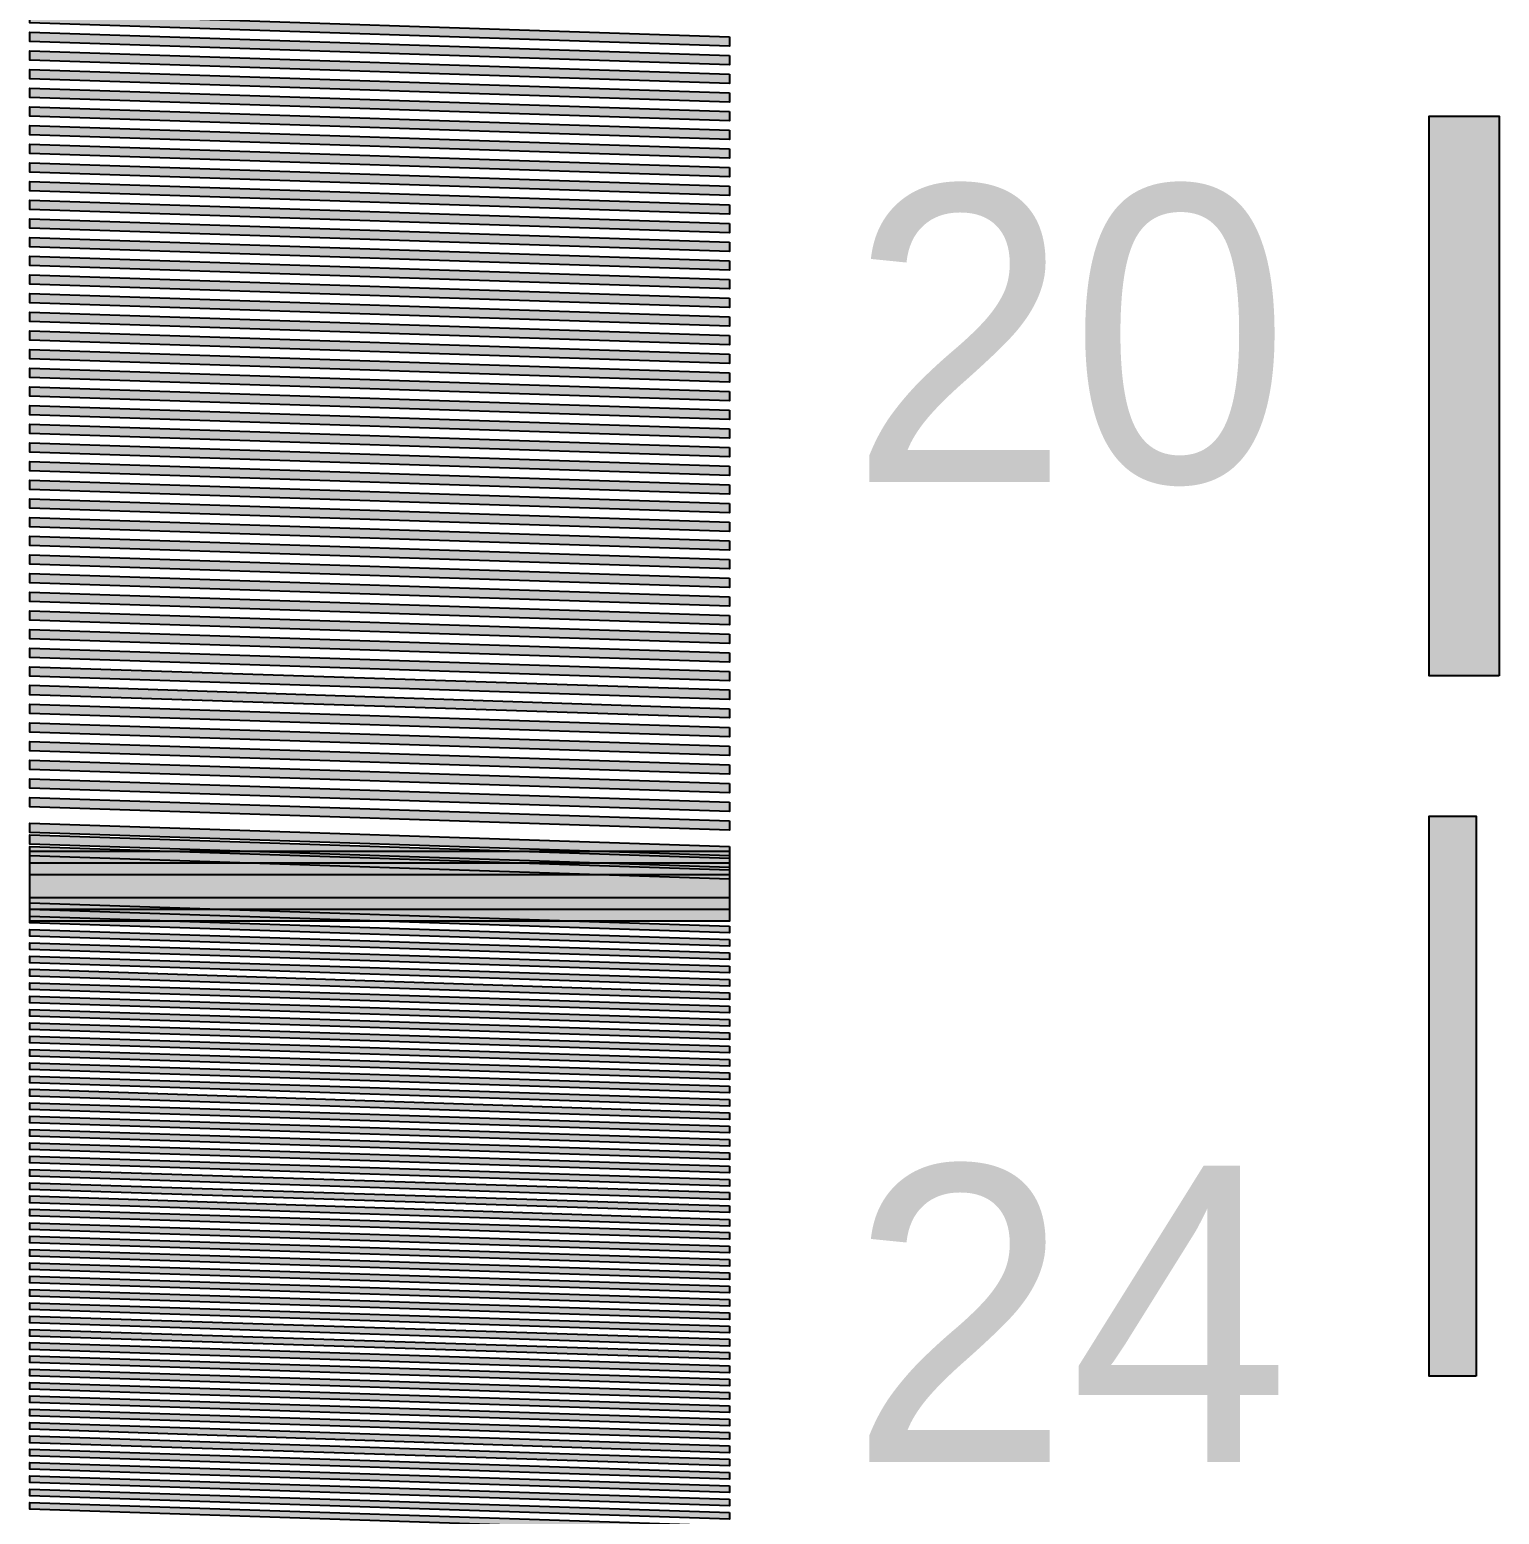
# Model space of a CAD drawing. Header units: millimetres. Extents: x 0 to 1582, y 0 to 984.
# Drawn here: x 1111.1 to 1195.1, y 580.3 to 665.2 of the extents above; entities that cross this region are included whole.
import ezdxf

# ---------------------------------------------------------------- set-up
doc = ezdxf.new("R2010")
doc.units = ezdxf.units.MM
for name, color, linetype in [('CENTER', 7, 'Continuous'), ('LABELS', 7, 'Continuous'), ('PERIPHERY', 7, 'Continuous')]:
    doc.layers.add(name, color=color, linetype=linetype)

msp = doc.modelspace()

# ---------------------------------------------------------------- hatches: boundary and pattern name
at = {"layer": 'CENTER', "true_color": 0x000000}
h = msp.add_hatch(color=7, dxfattribs=at)
h.dxf.hatch_style = 1
h.paths.add_polyline_path([(1195.121, 628.251), (1191.12, 628.251), (1191.12, 660.25), (1195.121, 660.25), (1195.121, 628.251)])
h = msp.add_hatch(color=7, dxfattribs=at)
h.dxf.hatch_style = 1
h.paths.add_polyline_path([(1193.8, 588.25), (1191.12, 588.25), (1191.12, 620.25), (1193.8, 620.25), (1193.8, 588.25)])
at = {"layer": 'PERIPHERY', "true_color": 0x000000}
h = msp.add_hatch(color=7, dxfattribs=at)
h.dxf.hatch_style = 1
h.paths.add_polyline_path([(1151.12, 664.783), (1151.12, 664.25), (1111.117, 665.583), (1111.117, 666.117), (1151.12, 664.783)])
h = msp.add_hatch(color=7, dxfattribs=at)
h.dxf.hatch_style = 1
h.paths.add_polyline_path([(1151.12, 663.716), (1151.12, 663.183), (1111.117, 664.516), (1111.117, 665.05), (1151.12, 663.716)])
h = msp.add_hatch(color=7, dxfattribs=at)
h.dxf.hatch_style = 1
h.paths.add_polyline_path([(1151.12, 662.65), (1151.12, 662.117), (1111.117, 663.45), (1111.117, 663.983), (1151.12, 662.65)])
h = msp.add_hatch(color=7, dxfattribs=at)
h.dxf.hatch_style = 1
h.paths.add_polyline_path([(1151.12, 661.583), (1151.12, 661.05), (1111.117, 662.383), (1111.117, 662.917), (1151.12, 661.583)])
h = msp.add_hatch(color=7, dxfattribs=at)
h.dxf.hatch_style = 1
h.paths.add_polyline_path([(1151.12, 660.516), (1151.12, 659.983), (1111.117, 661.316), (1111.117, 661.849), (1151.12, 660.516)])
h = msp.add_hatch(color=7, dxfattribs=at)
h.dxf.hatch_style = 1
h.paths.add_polyline_path([(1151.12, 659.449), (1151.12, 658.916), (1111.117, 660.249), (1111.117, 660.783), (1151.12, 659.449)])
h = msp.add_hatch(color=7, dxfattribs=at)
h.dxf.hatch_style = 1
h.paths.add_polyline_path([(1151.12, 658.383), (1151.12, 657.85), (1111.117, 659.183), (1111.117, 659.716), (1151.12, 658.383)])
h = msp.add_hatch(color=7, dxfattribs=at)
h.dxf.hatch_style = 1
h.paths.add_polyline_path([(1151.12, 657.316), (1151.12, 656.783), (1111.117, 658.117), (1111.117, 658.65), (1151.12, 657.316)])
h = msp.add_hatch(color=7, dxfattribs=at)
h.dxf.hatch_style = 1
h.paths.add_polyline_path([(1151.12, 656.25), (1151.12, 655.717), (1111.117, 657.05), (1111.117, 657.583), (1151.12, 656.25)])
h = msp.add_hatch(color=7, dxfattribs=at)
h.dxf.hatch_style = 1
h.paths.add_polyline_path([(1151.12, 655.183), (1151.12, 654.65), (1111.117, 655.983), (1111.117, 656.517), (1151.12, 655.183)])
h = msp.add_hatch(color=7, dxfattribs=at)
h.dxf.hatch_style = 1
h.paths.add_polyline_path([(1151.12, 654.115), (1151.12, 653.582), (1111.117, 654.915), (1111.117, 655.448), (1151.12, 654.115)])
h = msp.add_hatch(color=7, dxfattribs=at)
h.dxf.hatch_style = 1
h.paths.add_polyline_path([(1151.12, 653.049), (1151.12, 652.516), (1111.117, 653.849), (1111.117, 654.382), (1151.12, 653.049)])
h = msp.add_hatch(color=7, dxfattribs=at)
h.dxf.hatch_style = 1
h.paths.add_polyline_path([(1151.12, 651.983), (1151.12, 651.449), (1111.117, 652.783), (1111.117, 653.316), (1151.12, 651.983)])
h = msp.add_hatch(color=7, dxfattribs=at)
h.dxf.hatch_style = 1
h.paths.add_polyline_path([(1151.12, 650.916), (1151.12, 650.383), (1111.117, 651.716), (1111.117, 652.249), (1151.12, 650.916)])
h = msp.add_hatch(color=7, dxfattribs=at)
h.dxf.hatch_style = 1
h.paths.add_polyline_path([(1151.12, 649.85), (1151.12, 649.317), (1111.117, 650.65), (1111.117, 651.183), (1151.12, 649.85)])
h = msp.add_hatch(color=7, dxfattribs=at)
h.dxf.hatch_style = 1
h.paths.add_polyline_path([(1151.12, 648.784), (1151.12, 648.25), (1111.117, 649.584), (1111.117, 650.117), (1151.12, 648.784)])
h = msp.add_hatch(color=7, dxfattribs=at)
h.dxf.hatch_style = 1
h.paths.add_polyline_path([(1151.12, 647.716), (1151.12, 647.182), (1111.117, 648.516), (1111.117, 649.049), (1151.12, 647.716)])
h = msp.add_hatch(color=7, dxfattribs=at)
h.dxf.hatch_style = 1
h.paths.add_polyline_path([(1151.12, 646.649), (1151.12, 646.115), (1111.117, 647.449), (1111.117, 647.982), (1151.12, 646.649)])
h = msp.add_hatch(color=7, dxfattribs=at)
h.dxf.hatch_style = 1
h.paths.add_polyline_path([(1151.12, 645.582), (1151.12, 645.049), (1111.117, 646.382), (1111.117, 646.915), (1151.12, 645.582)])
h = msp.add_hatch(color=7, dxfattribs=at)
h.dxf.hatch_style = 1
h.paths.add_polyline_path([(1151.12, 644.515), (1151.12, 643.981), (1111.117, 645.315), (1111.117, 645.848), (1151.12, 644.515)])
h = msp.add_hatch(color=7, dxfattribs=at)
h.dxf.hatch_style = 1
h.paths.add_polyline_path([(1151.12, 643.449), (1151.12, 642.915), (1111.117, 644.249), (1111.117, 644.782), (1151.12, 643.449)])
h = msp.add_hatch(color=7, dxfattribs=at)
h.dxf.hatch_style = 1
h.paths.add_polyline_path([(1151.12, 642.382), (1151.12, 641.849), (1111.117, 643.183), (1111.117, 643.715), (1151.12, 642.382)])
h = msp.add_hatch(color=7, dxfattribs=at)
h.dxf.hatch_style = 1
h.paths.add_polyline_path([(1151.12, 641.316), (1151.12, 640.782), (1111.117, 642.116), (1111.117, 642.649), (1151.12, 641.316)])
h = msp.add_hatch(color=7, dxfattribs=at)
h.dxf.hatch_style = 1
h.paths.add_polyline_path([(1151.12, 640.25), (1151.12, 639.716), (1111.117, 641.049), (1111.117, 641.583), (1151.12, 640.25)])
h = msp.add_hatch(color=7, dxfattribs=at)
h.dxf.hatch_style = 1
h.paths.add_polyline_path([(1151.12, 639.183), (1151.12, 638.65), (1111.117, 639.983), (1111.117, 640.517), (1151.12, 639.183)])
h = msp.add_hatch(color=7, dxfattribs=at)
h.dxf.hatch_style = 1
h.paths.add_polyline_path([(1151.12, 638.116), (1151.12, 637.582), (1111.117, 638.915), (1111.117, 639.449), (1151.12, 638.116)])
h = msp.add_hatch(color=7, dxfattribs=at)
h.dxf.hatch_style = 1
h.paths.add_polyline_path([(1151.12, 637.049), (1151.12, 636.516), (1111.117, 637.849), (1111.117, 638.382), (1151.12, 637.049)])
h = msp.add_hatch(color=7, dxfattribs=at)
h.dxf.hatch_style = 1
h.paths.add_polyline_path([(1151.12, 635.983), (1151.12, 635.449), (1111.117, 636.783), (1111.117, 637.316), (1151.12, 635.983)])
h = msp.add_hatch(color=7, dxfattribs=at)
h.dxf.hatch_style = 1
h.paths.add_polyline_path([(1151.12, 634.916), (1151.12, 634.383), (1111.117, 635.716), (1111.117, 636.25), (1151.12, 634.916)])
h = msp.add_hatch(color=7, dxfattribs=at)
h.dxf.hatch_style = 1
h.paths.add_polyline_path([(1151.12, 633.85), (1151.12, 633.317), (1111.117, 634.65), (1111.117, 635.183), (1151.12, 633.85)])
h = msp.add_hatch(color=7, dxfattribs=at)
h.dxf.hatch_style = 1
h.paths.add_polyline_path([(1151.12, 632.784), (1151.12, 632.25), (1111.117, 633.584), (1111.117, 634.117), (1151.12, 632.784)])
h = msp.add_hatch(color=7, dxfattribs=at)
h.dxf.hatch_style = 1
h.paths.add_polyline_path([(1151.12, 631.716), (1151.12, 631.182), (1111.117, 632.516), (1111.117, 633.049), (1151.12, 631.716)])
h = msp.add_hatch(color=7, dxfattribs=at)
h.dxf.hatch_style = 1
h.paths.add_polyline_path([(1151.12, 630.65), (1151.12, 630.116), (1111.117, 631.45), (1111.117, 631.983), (1151.12, 630.65)])
h = msp.add_hatch(color=7, dxfattribs=at)
h.dxf.hatch_style = 1
h.paths.add_polyline_path([(1151.12, 629.583), (1151.12, 629.05), (1111.117, 630.383), (1111.117, 630.917), (1151.12, 629.583)])
h = msp.add_hatch(color=7, dxfattribs=at)
h.dxf.hatch_style = 1
h.paths.add_polyline_path([(1151.12, 628.517), (1151.12, 627.983), (1111.117, 629.317), (1111.117, 629.85), (1151.12, 628.517)])
h = msp.add_hatch(color=7, dxfattribs=at)
h.dxf.hatch_style = 1
h.paths.add_polyline_path([(1151.12, 627.451), (1151.12, 626.917), (1111.117, 628.25), (1111.117, 628.784), (1151.12, 627.451)])
h = msp.add_hatch(color=7, dxfattribs=at)
h.dxf.hatch_style = 1
h.paths.add_polyline_path([(1151.12, 626.384), (1151.12, 625.851), (1111.117, 627.184), (1111.117, 627.718), (1151.12, 626.384)])
h = msp.add_hatch(color=7, dxfattribs=at)
h.dxf.hatch_style = 1
h.paths.add_polyline_path([(1151.12, 625.317), (1151.12, 624.784), (1111.117, 626.117), (1111.117, 626.65), (1151.12, 625.317)])
h = msp.add_hatch(color=7, dxfattribs=at)
h.dxf.hatch_style = 1
h.paths.add_polyline_path([(1151.12, 624.25), (1151.12, 623.717), (1111.117, 625.05), (1111.117, 625.584), (1151.12, 624.25)])
h = msp.add_hatch(color=7, dxfattribs=at)
h.dxf.hatch_style = 1
h.paths.add_polyline_path([(1151.12, 623.183), (1151.12, 622.65), (1111.117, 623.983), (1111.117, 624.517), (1151.12, 623.183)])
h = msp.add_hatch(color=7, dxfattribs=at)
h.dxf.hatch_style = 1
h.paths.add_polyline_path([(1151.12, 622.116), (1151.12, 621.583), (1111.117, 622.916), (1111.117, 623.45), (1151.12, 622.116)])
h = msp.add_hatch(color=7, dxfattribs=at)
h.dxf.hatch_style = 1
h.paths.add_polyline_path([(1151.12, 621.049), (1151.12, 620.516), (1111.117, 621.849), (1111.117, 622.383), (1151.12, 621.049)])
h = msp.add_hatch(color=7, dxfattribs=at)
h.dxf.hatch_style = 1
h.paths.add_polyline_path([(1151.12, 619.983), (1151.12, 619.45), (1111.117, 620.783), (1111.117, 621.317), (1151.12, 619.983)])
h = msp.add_hatch(color=7, dxfattribs=at)
h.dxf.hatch_style = 1
h.paths.add_polyline_path([(1151.12, 618.517), (1151.12, 617.984), (1111.117, 619.317), (1111.117, 619.85), (1151.12, 618.517)])
h = msp.add_hatch(color=7, dxfattribs=at)
h.dxf.hatch_style = 1
h.paths.add_polyline_path([(1151.12, 617.85), (1151.12, 617.317), (1111.117, 618.65), (1111.117, 619.183), (1151.12, 617.85)])
h = msp.add_hatch(color=7, dxfattribs=at)
h.dxf.hatch_style = 1
h.paths.add_polyline_path([(1151.12, 617.183), (1151.12, 616.65), (1111.117, 617.983), (1111.117, 618.516), (1151.12, 617.183)])
h = msp.add_hatch(color=7, dxfattribs=at)
h.dxf.hatch_style = 1
h.paths.add_polyline_path([(1151.12, 618.249), (1151.12, 615.583), (1111.117, 615.583), (1111.117, 618.249), (1151.12, 618.249)])
h = msp.add_hatch(color=7, dxfattribs=at)
h.dxf.hatch_style = 1
h.paths.add_polyline_path([(1151.12, 617.582), (1151.12, 614.916), (1111.117, 614.916), (1111.117, 617.582), (1151.12, 617.582)])
h = msp.add_hatch(color=7, dxfattribs=at)
h.dxf.hatch_style = 1
h.paths.add_polyline_path([(1151.12, 616.915), (1151.12, 614.249), (1111.117, 614.249), (1111.117, 616.915), (1151.12, 616.915)])
h = msp.add_hatch(color=7, dxfattribs=at)
h.dxf.hatch_style = 1
h.paths.add_polyline_path([(1151.12, 613.963), (1151.12, 613.582), (1111.117, 614.915), (1111.117, 615.296), (1151.12, 613.963)])
h = msp.add_hatch(color=7, dxfattribs=at)
h.dxf.hatch_style = 1
h.paths.add_polyline_path([(1151.12, 613.202), (1151.12, 612.82), (1111.117, 614.153), (1111.117, 614.535), (1151.12, 613.202)])
h = msp.add_hatch(color=7, dxfattribs=at)
h.dxf.hatch_style = 1
h.paths.add_polyline_path([(1151.12, 612.44), (1151.12, 612.059), (1111.117, 613.392), (1111.117, 613.773), (1151.12, 612.44)])
h = msp.add_hatch(color=7, dxfattribs=at)
h.dxf.hatch_style = 1
h.paths.add_polyline_path([(1151.12, 611.678), (1151.12, 611.297), (1111.117, 612.63), (1111.117, 613.012), (1151.12, 611.678)])
h = msp.add_hatch(color=7, dxfattribs=at)
h.dxf.hatch_style = 1
h.paths.add_polyline_path([(1151.12, 610.917), (1151.12, 610.536), (1111.117, 611.869), (1111.117, 612.25), (1151.12, 610.917)])
h = msp.add_hatch(color=7, dxfattribs=at)
h.dxf.hatch_style = 1
h.paths.add_polyline_path([(1151.12, 610.155), (1151.12, 609.774), (1111.117, 611.107), (1111.117, 611.489), (1151.12, 610.155)])
h = msp.add_hatch(color=7, dxfattribs=at)
h.dxf.hatch_style = 1
h.paths.add_polyline_path([(1151.12, 609.393), (1151.12, 609.012), (1111.117, 610.345), (1111.117, 610.726), (1151.12, 609.393)])
h = msp.add_hatch(color=7, dxfattribs=at)
h.dxf.hatch_style = 1
h.paths.add_polyline_path([(1151.12, 608.631), (1151.12, 608.25), (1111.117, 609.583), (1111.117, 609.964), (1151.12, 608.631)])
h = msp.add_hatch(color=7, dxfattribs=at)
h.dxf.hatch_style = 1
h.paths.add_polyline_path([(1151.12, 607.869), (1151.12, 607.488), (1111.117, 608.821), (1111.117, 609.202), (1151.12, 607.869)])
h = msp.add_hatch(color=7, dxfattribs=at)
h.dxf.hatch_style = 1
h.paths.add_polyline_path([(1151.12, 607.107), (1151.12, 606.725), (1111.117, 608.059), (1111.117, 608.44), (1151.12, 607.107)])
h = msp.add_hatch(color=7, dxfattribs=at)
h.dxf.hatch_style = 1
h.paths.add_polyline_path([(1151.12, 606.345), (1151.12, 605.964), (1111.117, 607.297), (1111.117, 607.678), (1151.12, 606.345)])
h = msp.add_hatch(color=7, dxfattribs=at)
h.dxf.hatch_style = 1
h.paths.add_polyline_path([(1151.12, 605.584), (1151.12, 605.202), (1111.117, 606.536), (1111.117, 606.917), (1151.12, 605.584)])
h = msp.add_hatch(color=7, dxfattribs=at)
h.dxf.hatch_style = 1
h.paths.add_polyline_path([(1151.12, 604.822), (1151.12, 604.441), (1111.117, 605.774), (1111.117, 606.155), (1151.12, 604.822)])
h = msp.add_hatch(color=7, dxfattribs=at)
h.dxf.hatch_style = 1
h.paths.add_polyline_path([(1151.12, 604.06), (1151.12, 603.679), (1111.117, 605.012), (1111.117, 605.393), (1151.12, 604.06)])
h = msp.add_hatch(color=7, dxfattribs=at)
h.dxf.hatch_style = 1
h.paths.add_polyline_path([(1151.12, 603.298), (1151.12, 602.917), (1111.117, 604.25), (1111.117, 604.632), (1151.12, 603.298)])
h = msp.add_hatch(color=7, dxfattribs=at)
h.dxf.hatch_style = 1
h.paths.add_polyline_path([(1151.12, 602.536), (1151.12, 602.155), (1111.117, 603.488), (1111.117, 603.869), (1151.12, 602.536)])
h = msp.add_hatch(color=7, dxfattribs=at)
h.dxf.hatch_style = 1
h.paths.add_polyline_path([(1151.12, 601.774), (1151.12, 601.393), (1111.117, 602.726), (1111.117, 603.107), (1151.12, 601.774)])
h = msp.add_hatch(color=7, dxfattribs=at)
h.dxf.hatch_style = 1
h.paths.add_polyline_path([(1151.12, 601.012), (1151.12, 600.631), (1111.117, 601.964), (1111.117, 602.345), (1151.12, 601.012)])
h = msp.add_hatch(color=7, dxfattribs=at)
h.dxf.hatch_style = 1
h.paths.add_polyline_path([(1151.12, 600.25), (1151.12, 599.869), (1111.117, 601.202), (1111.117, 601.583), (1151.12, 600.25)])
h = msp.add_hatch(color=7, dxfattribs=at)
h.dxf.hatch_style = 1
h.paths.add_polyline_path([(1151.12, 599.488), (1151.12, 599.107), (1111.117, 600.44), (1111.117, 600.821), (1151.12, 599.488)])
h = msp.add_hatch(color=7, dxfattribs=at)
h.dxf.hatch_style = 1
h.paths.add_polyline_path([(1151.12, 598.727), (1151.12, 598.345), (1111.117, 599.679), (1111.117, 600.06), (1151.12, 598.727)])
h = msp.add_hatch(color=7, dxfattribs=at)
h.dxf.hatch_style = 1
h.paths.add_polyline_path([(1151.12, 597.965), (1151.12, 597.584), (1111.117, 598.917), (1111.117, 599.298), (1151.12, 597.965)])
h = msp.add_hatch(color=7, dxfattribs=at)
h.dxf.hatch_style = 1
h.paths.add_polyline_path([(1151.12, 597.203), (1151.12, 596.822), (1111.117, 598.155), (1111.117, 598.537), (1151.12, 597.203)])
h = msp.add_hatch(color=7, dxfattribs=at)
h.dxf.hatch_style = 1
h.paths.add_polyline_path([(1151.12, 596.442), (1151.12, 596.061), (1111.117, 597.394), (1111.117, 597.775), (1151.12, 596.442)])
h = msp.add_hatch(color=7, dxfattribs=at)
h.dxf.hatch_style = 1
h.paths.add_polyline_path([(1151.12, 595.679), (1151.12, 595.298), (1111.117, 596.631), (1111.117, 597.012), (1151.12, 595.679)])
h = msp.add_hatch(color=7, dxfattribs=at)
h.dxf.hatch_style = 1
h.paths.add_polyline_path([(1151.12, 594.916), (1151.12, 594.536), (1111.117, 595.869), (1111.117, 596.25), (1151.12, 594.916)])
h = msp.add_hatch(color=7, dxfattribs=at)
h.dxf.hatch_style = 1
h.paths.add_polyline_path([(1151.12, 594.154), (1151.12, 593.774), (1111.117, 595.107), (1111.117, 595.488), (1151.12, 594.154)])
h = msp.add_hatch(color=7, dxfattribs=at)
h.dxf.hatch_style = 1
h.paths.add_polyline_path([(1151.12, 593.392), (1151.12, 593.011), (1111.117, 594.344), (1111.117, 594.725), (1151.12, 593.392)])
h = msp.add_hatch(color=7, dxfattribs=at)
h.dxf.hatch_style = 1
h.paths.add_polyline_path([(1151.12, 592.63), (1151.12, 592.249), (1111.117, 593.583), (1111.117, 593.963), (1151.12, 592.63)])
h = msp.add_hatch(color=7, dxfattribs=at)
h.dxf.hatch_style = 1
h.paths.add_polyline_path([(1151.12, 591.869), (1151.12, 591.487), (1111.117, 592.821), (1111.117, 593.202), (1151.12, 591.869)])
h = msp.add_hatch(color=7, dxfattribs=at)
h.dxf.hatch_style = 1
h.paths.add_polyline_path([(1151.12, 591.107), (1151.12, 590.726), (1111.117, 592.059), (1111.117, 592.44), (1151.12, 591.107)])
h = msp.add_hatch(color=7, dxfattribs=at)
h.dxf.hatch_style = 1
h.paths.add_polyline_path([(1151.12, 590.346), (1151.12, 589.964), (1111.117, 591.298), (1111.117, 591.679), (1151.12, 590.346)])
h = msp.add_hatch(color=7, dxfattribs=at)
h.dxf.hatch_style = 1
h.paths.add_polyline_path([(1151.12, 589.584), (1151.12, 589.203), (1111.117, 590.536), (1111.117, 590.917), (1151.12, 589.584)])
h = msp.add_hatch(color=7, dxfattribs=at)
h.dxf.hatch_style = 1
h.paths.add_polyline_path([(1151.12, 588.822), (1151.12, 588.441), (1111.117, 589.774), (1111.117, 590.156), (1151.12, 588.822)])
h = msp.add_hatch(color=7, dxfattribs=at)
h.dxf.hatch_style = 1
h.paths.add_polyline_path([(1151.12, 588.061), (1151.12, 587.68), (1111.117, 589.013), (1111.117, 589.394), (1151.12, 588.061)])
h = msp.add_hatch(color=7, dxfattribs=at)
h.dxf.hatch_style = 1
h.paths.add_polyline_path([(1151.12, 587.299), (1151.12, 586.918), (1111.117, 588.251), (1111.117, 588.633), (1151.12, 587.299)])
h = msp.add_hatch(color=7, dxfattribs=at)
h.dxf.hatch_style = 1
h.paths.add_polyline_path([(1151.12, 586.537), (1151.12, 586.156), (1111.117, 587.489), (1111.117, 587.87), (1151.12, 586.537)])
h = msp.add_hatch(color=7, dxfattribs=at)
h.dxf.hatch_style = 1
h.paths.add_polyline_path([(1151.12, 585.775), (1151.12, 585.394), (1111.117, 586.727), (1111.117, 587.108), (1151.12, 585.775)])
h = msp.add_hatch(color=7, dxfattribs=at)
h.dxf.hatch_style = 1
h.paths.add_polyline_path([(1151.12, 585.013), (1151.12, 584.632), (1111.117, 585.965), (1111.117, 586.346), (1151.12, 585.013)])
h = msp.add_hatch(color=7, dxfattribs=at)
h.dxf.hatch_style = 1
h.paths.add_polyline_path([(1151.12, 584.251), (1151.12, 583.869), (1111.117, 585.203), (1111.117, 585.584), (1151.12, 584.251)])
h = msp.add_hatch(color=7, dxfattribs=at)
h.dxf.hatch_style = 1
h.paths.add_polyline_path([(1151.12, 583.489), (1151.12, 583.108), (1111.117, 584.441), (1111.117, 584.822), (1151.12, 583.489)])
h = msp.add_hatch(color=7, dxfattribs=at)
h.dxf.hatch_style = 1
h.paths.add_polyline_path([(1151.12, 582.728), (1151.12, 582.346), (1111.117, 583.68), (1111.117, 584.061), (1151.12, 582.728)])
h = msp.add_hatch(color=7, dxfattribs=at)
h.dxf.hatch_style = 1
h.paths.add_polyline_path([(1151.12, 581.966), (1151.12, 581.585), (1111.117, 582.918), (1111.117, 583.299), (1151.12, 581.966)])
h = msp.add_hatch(color=7, dxfattribs=at)
h.dxf.hatch_style = 1
h.paths.add_polyline_path([(1151.12, 581.204), (1151.12, 580.823), (1111.117, 582.156), (1111.117, 582.538), (1151.12, 581.204)])
h = msp.add_hatch(color=7, dxfattribs=at)
h.dxf.hatch_style = 1
h.paths.add_polyline_path([(1151.12, 580.443), (1151.12, 580.062), (1111.117, 581.395), (1111.117, 581.776), (1151.12, 580.443)])
h = msp.add_hatch(color=7, dxfattribs=at)
h.dxf.hatch_style = 1
h.paths.add_polyline_path([(1151.12, 579.68), (1151.12, 579.299), (1111.117, 580.633), (1111.117, 581.014), (1151.12, 579.68)])

# ---------------------------------------------------------------- linework, layer by layer
at = {"layer": 'CENTER', "color": 250}
for points in [[(1195.121, 628.251), (1191.12, 628.251), (1191.12, 660.25), (1195.121, 660.25), (1195.121, 628.251)], [(1193.8, 588.25), (1191.12, 588.25), (1191.12, 620.25), (1193.8, 620.25), (1193.8, 588.25)]]:
    msp.add_lwpolyline(points, close=True, dxfattribs=at)
at = {"layer": 'CENTER', "color": 250, "true_color": 0x000000}
for points in [[(1195.121, 628.251), (1195.121, 660.25), (1191.12, 660.25)], [(1191.12, 660.25), (1191.12, 628.251), (1195.121, 628.251)], [(1193.8, 588.25), (1193.8, 620.25), (1191.12, 620.25)], [(1191.12, 620.25), (1191.12, 588.25), (1193.8, 588.25)]]:
    msp.add_solid(points, dxfattribs=at)
at = {"layer": 'PERIPHERY', "color": 250}
for points in [[(1151.12, 664.783), (1151.12, 664.25), (1111.117, 665.583), (1111.117, 666.117), (1151.12, 664.783)], [(1151.12, 663.716), (1151.12, 663.183), (1111.117, 664.516), (1111.117, 665.05), (1151.12, 663.716)], [(1151.12, 662.65), (1151.12, 662.117), (1111.117, 663.45), (1111.117, 663.983), (1151.12, 662.65)], [(1151.12, 661.583), (1151.12, 661.05), (1111.117, 662.383), (1111.117, 662.917), (1151.12, 661.583)], [(1151.12, 660.516), (1151.12, 659.983), (1111.117, 661.316), (1111.117, 661.849), (1151.12, 660.516)], [(1151.12, 659.449), (1151.12, 658.916), (1111.117, 660.249), (1111.117, 660.783), (1151.12, 659.449)], [(1151.12, 658.383), (1151.12, 657.85), (1111.117, 659.183), (1111.117, 659.716), (1151.12, 658.383)], [(1151.12, 657.316), (1151.12, 656.783), (1111.117, 658.117), (1111.117, 658.65), (1151.12, 657.316)], [(1151.12, 656.25), (1151.12, 655.717), (1111.117, 657.05), (1111.117, 657.583), (1151.12, 656.25)], [(1151.12, 655.183), (1151.12, 654.65), (1111.117, 655.983), (1111.117, 656.517), (1151.12, 655.183)], [(1151.12, 654.115), (1151.12, 653.582), (1111.117, 654.915), (1111.117, 655.448), (1151.12, 654.115)], [(1151.12, 653.049), (1151.12, 652.516), (1111.117, 653.849), (1111.117, 654.382), (1151.12, 653.049)], [(1151.12, 651.983), (1151.12, 651.449), (1111.117, 652.783), (1111.117, 653.316), (1151.12, 651.983)], [(1151.12, 650.916), (1151.12, 650.383), (1111.117, 651.716), (1111.117, 652.249), (1151.12, 650.916)], [(1151.12, 649.85), (1151.12, 649.317), (1111.117, 650.65), (1111.117, 651.183), (1151.12, 649.85)], [(1151.12, 648.784), (1151.12, 648.25), (1111.117, 649.584), (1111.117, 650.117), (1151.12, 648.784)], [(1151.12, 647.716), (1151.12, 647.182), (1111.117, 648.516), (1111.117, 649.049), (1151.12, 647.716)], [(1151.12, 646.649), (1151.12, 646.115), (1111.117, 647.449), (1111.117, 647.982), (1151.12, 646.649)], [(1151.12, 645.582), (1151.12, 645.049), (1111.117, 646.382), (1111.117, 646.915), (1151.12, 645.582)], [(1151.12, 644.515), (1151.12, 643.981), (1111.117, 645.315), (1111.117, 645.848), (1151.12, 644.515)], [(1151.12, 643.449), (1151.12, 642.915), (1111.117, 644.249), (1111.117, 644.782), (1151.12, 643.449)], [(1151.12, 642.382), (1151.12, 641.849), (1111.117, 643.183), (1111.117, 643.715), (1151.12, 642.382)], [(1151.12, 641.316), (1151.12, 640.782), (1111.117, 642.116), (1111.117, 642.649), (1151.12, 641.316)], [(1151.12, 640.25), (1151.12, 639.716), (1111.117, 641.049), (1111.117, 641.583), (1151.12, 640.25)], [(1151.12, 639.183), (1151.12, 638.65), (1111.117, 639.983), (1111.117, 640.517), (1151.12, 639.183)], [(1151.12, 638.116), (1151.12, 637.582), (1111.117, 638.915), (1111.117, 639.449), (1151.12, 638.116)], [(1151.12, 637.049), (1151.12, 636.516), (1111.117, 637.849), (1111.117, 638.382), (1151.12, 637.049)], [(1151.12, 635.983), (1151.12, 635.449), (1111.117, 636.783), (1111.117, 637.316), (1151.12, 635.983)], [(1151.12, 634.916), (1151.12, 634.383), (1111.117, 635.716), (1111.117, 636.25), (1151.12, 634.916)], [(1151.12, 633.85), (1151.12, 633.317), (1111.117, 634.65), (1111.117, 635.183), (1151.12, 633.85)], [(1151.12, 632.784), (1151.12, 632.25), (1111.117, 633.584), (1111.117, 634.117), (1151.12, 632.784)], [(1151.12, 631.716), (1151.12, 631.182), (1111.117, 632.516), (1111.117, 633.049), (1151.12, 631.716)], [(1151.12, 630.65), (1151.12, 630.116), (1111.117, 631.45), (1111.117, 631.983), (1151.12, 630.65)], [(1151.12, 629.583), (1151.12, 629.05), (1111.117, 630.383), (1111.117, 630.917), (1151.12, 629.583)], [(1151.12, 628.517), (1151.12, 627.983), (1111.117, 629.317), (1111.117, 629.85), (1151.12, 628.517)], [(1151.12, 627.451), (1151.12, 626.917), (1111.117, 628.25), (1111.117, 628.784), (1151.12, 627.451)], [(1151.12, 626.384), (1151.12, 625.851), (1111.117, 627.184), (1111.117, 627.718), (1151.12, 626.384)], [(1151.12, 625.317), (1151.12, 624.784), (1111.117, 626.117), (1111.117, 626.65), (1151.12, 625.317)], [(1151.12, 624.25), (1151.12, 623.717), (1111.117, 625.05), (1111.117, 625.584), (1151.12, 624.25)], [(1151.12, 623.183), (1151.12, 622.65), (1111.117, 623.983), (1111.117, 624.517), (1151.12, 623.183)], [(1151.12, 622.116), (1151.12, 621.583), (1111.117, 622.916), (1111.117, 623.45), (1151.12, 622.116)], [(1151.12, 621.049), (1151.12, 620.516), (1111.117, 621.849), (1111.117, 622.383), (1151.12, 621.049)], [(1151.12, 619.983), (1151.12, 619.45), (1111.117, 620.783), (1111.117, 621.317), (1151.12, 619.983)], [(1151.12, 618.517), (1151.12, 617.984), (1111.117, 619.317), (1111.117, 619.85), (1151.12, 618.517)], [(1151.12, 617.85), (1151.12, 617.317), (1111.117, 618.65), (1111.117, 619.183), (1151.12, 617.85)], [(1151.12, 617.183), (1151.12, 616.65), (1111.117, 617.983), (1111.117, 618.516), (1151.12, 617.183)], [(1151.12, 618.249), (1151.12, 615.583), (1111.117, 615.583), (1111.117, 618.249), (1151.12, 618.249)], [(1151.12, 617.582), (1151.12, 614.916), (1111.117, 614.916), (1111.117, 617.582), (1151.12, 617.582)], [(1151.12, 616.915), (1151.12, 614.249), (1111.117, 614.249), (1111.117, 616.915), (1151.12, 616.915)], [(1151.12, 613.963), (1151.12, 613.582), (1111.117, 614.915), (1111.117, 615.296), (1151.12, 613.963)], [(1151.12, 613.202), (1151.12, 612.82), (1111.117, 614.153), (1111.117, 614.535), (1151.12, 613.202)], [(1151.12, 612.44), (1151.12, 612.059), (1111.117, 613.392), (1111.117, 613.773), (1151.12, 612.44)], [(1151.12, 611.678), (1151.12, 611.297), (1111.117, 612.63), (1111.117, 613.012), (1151.12, 611.678)], [(1151.12, 610.917), (1151.12, 610.536), (1111.117, 611.869), (1111.117, 612.25), (1151.12, 610.917)], [(1151.12, 610.155), (1151.12, 609.774), (1111.117, 611.107), (1111.117, 611.489), (1151.12, 610.155)], [(1151.12, 609.393), (1151.12, 609.012), (1111.117, 610.345), (1111.117, 610.726), (1151.12, 609.393)], [(1151.12, 608.631), (1151.12, 608.25), (1111.117, 609.583), (1111.117, 609.964), (1151.12, 608.631)], [(1151.12, 607.869), (1151.12, 607.488), (1111.117, 608.821), (1111.117, 609.202), (1151.12, 607.869)], [(1151.12, 607.107), (1151.12, 606.725), (1111.117, 608.059), (1111.117, 608.44), (1151.12, 607.107)], [(1151.12, 606.345), (1151.12, 605.964), (1111.117, 607.297), (1111.117, 607.678), (1151.12, 606.345)], [(1151.12, 605.584), (1151.12, 605.202), (1111.117, 606.536), (1111.117, 606.917), (1151.12, 605.584)], [(1151.12, 604.822), (1151.12, 604.441), (1111.117, 605.774), (1111.117, 606.155), (1151.12, 604.822)], [(1151.12, 604.06), (1151.12, 603.679), (1111.117, 605.012), (1111.117, 605.393), (1151.12, 604.06)], [(1151.12, 603.298), (1151.12, 602.917), (1111.117, 604.25), (1111.117, 604.632), (1151.12, 603.298)], [(1151.12, 602.536), (1151.12, 602.155), (1111.117, 603.488), (1111.117, 603.869), (1151.12, 602.536)], [(1151.12, 601.774), (1151.12, 601.393), (1111.117, 602.726), (1111.117, 603.107), (1151.12, 601.774)], [(1151.12, 601.012), (1151.12, 600.631), (1111.117, 601.964), (1111.117, 602.345), (1151.12, 601.012)], [(1151.12, 600.25), (1151.12, 599.869), (1111.117, 601.202), (1111.117, 601.583), (1151.12, 600.25)], [(1151.12, 599.488), (1151.12, 599.107), (1111.117, 600.44), (1111.117, 600.821), (1151.12, 599.488)], [(1151.12, 598.727), (1151.12, 598.345), (1111.117, 599.679), (1111.117, 600.06), (1151.12, 598.727)], [(1151.12, 597.965), (1151.12, 597.584), (1111.117, 598.917), (1111.117, 599.298), (1151.12, 597.965)], [(1151.12, 597.203), (1151.12, 596.822), (1111.117, 598.155), (1111.117, 598.537), (1151.12, 597.203)], [(1151.12, 596.442), (1151.12, 596.061), (1111.117, 597.394), (1111.117, 597.775), (1151.12, 596.442)], [(1151.12, 595.679), (1151.12, 595.298), (1111.117, 596.631), (1111.117, 597.012), (1151.12, 595.679)], [(1151.12, 594.916), (1151.12, 594.536), (1111.117, 595.869), (1111.117, 596.25), (1151.12, 594.916)], [(1151.12, 594.154), (1151.12, 593.774), (1111.117, 595.107), (1111.117, 595.488), (1151.12, 594.154)], [(1151.12, 593.392), (1151.12, 593.011), (1111.117, 594.344), (1111.117, 594.725), (1151.12, 593.392)], [(1151.12, 592.63), (1151.12, 592.249), (1111.117, 593.583), (1111.117, 593.963), (1151.12, 592.63)], [(1151.12, 591.869), (1151.12, 591.487), (1111.117, 592.821), (1111.117, 593.202), (1151.12, 591.869)], [(1151.12, 591.107), (1151.12, 590.726), (1111.117, 592.059), (1111.117, 592.44), (1151.12, 591.107)], [(1151.12, 590.346), (1151.12, 589.964), (1111.117, 591.298), (1111.117, 591.679), (1151.12, 590.346)], [(1151.12, 589.584), (1151.12, 589.203), (1111.117, 590.536), (1111.117, 590.917), (1151.12, 589.584)], [(1151.12, 588.822), (1151.12, 588.441), (1111.117, 589.774), (1111.117, 590.156), (1151.12, 588.822)], [(1151.12, 588.061), (1151.12, 587.68), (1111.117, 589.013), (1111.117, 589.394), (1151.12, 588.061)], [(1151.12, 587.299), (1151.12, 586.918), (1111.117, 588.251), (1111.117, 588.633), (1151.12, 587.299)], [(1151.12, 586.537), (1151.12, 586.156), (1111.117, 587.489), (1111.117, 587.87), (1151.12, 586.537)], [(1151.12, 585.775), (1151.12, 585.394), (1111.117, 586.727), (1111.117, 587.108), (1151.12, 585.775)], [(1151.12, 585.013), (1151.12, 584.632), (1111.117, 585.965), (1111.117, 586.346), (1151.12, 585.013)], [(1151.12, 584.251), (1151.12, 583.869), (1111.117, 585.203), (1111.117, 585.584), (1151.12, 584.251)], [(1151.12, 583.489), (1151.12, 583.108), (1111.117, 584.441), (1111.117, 584.822), (1151.12, 583.489)], [(1151.12, 582.728), (1151.12, 582.346), (1111.117, 583.68), (1111.117, 584.061), (1151.12, 582.728)], [(1151.12, 581.966), (1151.12, 581.585), (1111.117, 582.918), (1111.117, 583.299), (1151.12, 581.966)], [(1151.12, 581.204), (1151.12, 580.823), (1111.117, 582.156), (1111.117, 582.538), (1151.12, 581.204)], [(1151.12, 580.443), (1151.12, 580.062), (1111.117, 581.395), (1111.117, 581.776), (1151.12, 580.443)], [(1151.12, 579.68), (1151.12, 579.299), (1111.117, 580.633), (1111.117, 581.014), (1151.12, 579.68)]]:
    msp.add_lwpolyline(points, close=True, dxfattribs=at)
at = {"layer": 'PERIPHERY', "color": 250, "true_color": 0x000000}
for points in [[(1151.12, 664.783), (1111.117, 666.117), (1111.117, 665.583)], [(1111.117, 665.583), (1151.12, 664.25), (1151.12, 664.783)], [(1151.12, 663.716), (1111.117, 665.05), (1111.117, 664.516)], [(1111.117, 664.516), (1151.12, 663.183), (1151.12, 663.716)], [(1151.12, 662.65), (1111.117, 663.983), (1111.117, 663.45)], [(1111.117, 663.45), (1151.12, 662.117), (1151.12, 662.65)], [(1151.12, 661.583), (1111.117, 662.917), (1111.117, 662.383)], [(1111.117, 662.383), (1151.12, 661.05), (1151.12, 661.583)], [(1151.12, 660.516), (1111.117, 661.849), (1111.117, 661.316)], [(1111.117, 661.316), (1151.12, 659.983), (1151.12, 660.516)], [(1151.12, 659.449), (1111.117, 660.783), (1111.117, 660.249)], [(1111.117, 660.249), (1151.12, 658.916), (1151.12, 659.449)], [(1151.12, 658.383), (1111.117, 659.716), (1111.117, 659.183)], [(1111.117, 659.183), (1151.12, 657.85), (1151.12, 658.383)], [(1151.12, 657.316), (1111.117, 658.65), (1111.117, 658.117)], [(1111.117, 658.117), (1151.12, 656.783), (1151.12, 657.316)], [(1151.12, 656.25), (1111.117, 657.583), (1111.117, 657.05)], [(1111.117, 657.05), (1151.12, 655.717), (1151.12, 656.25)], [(1151.12, 655.183), (1111.117, 656.517), (1111.117, 655.983)], [(1111.117, 655.983), (1151.12, 654.65), (1151.12, 655.183)], [(1151.12, 654.115), (1111.117, 655.448), (1111.117, 654.915)], [(1111.117, 654.915), (1151.12, 653.582), (1151.12, 654.115)], [(1151.12, 653.049), (1111.117, 654.382), (1111.117, 653.849)], [(1111.117, 653.849), (1151.12, 652.516), (1151.12, 653.049)], [(1151.12, 651.983), (1111.117, 653.316), (1111.117, 652.783)], [(1111.117, 652.783), (1151.12, 651.449), (1151.12, 651.983)], [(1151.12, 650.916), (1111.117, 652.249), (1111.117, 651.716)], [(1111.117, 651.716), (1151.12, 650.383), (1151.12, 650.916)], [(1151.12, 649.85), (1111.117, 651.183), (1111.117, 650.65)], [(1111.117, 650.65), (1151.12, 649.317), (1151.12, 649.85)], [(1151.12, 648.784), (1111.117, 650.117), (1111.117, 649.584)], [(1111.117, 649.584), (1151.12, 648.25), (1151.12, 648.784)], [(1151.12, 647.716), (1111.117, 649.049), (1111.117, 648.516)], [(1111.117, 648.516), (1151.12, 647.182), (1151.12, 647.716)], [(1151.12, 646.649), (1111.117, 647.982), (1111.117, 647.449)], [(1111.117, 647.449), (1151.12, 646.115), (1151.12, 646.649)], [(1151.12, 645.582), (1111.117, 646.915), (1111.117, 646.382)], [(1111.117, 646.382), (1151.12, 645.049), (1151.12, 645.582)], [(1151.12, 644.515), (1111.117, 645.848), (1111.117, 645.315)], [(1111.117, 645.315), (1151.12, 643.981), (1151.12, 644.515)], [(1151.12, 643.449), (1111.117, 644.782), (1111.117, 644.249)], [(1111.117, 644.249), (1151.12, 642.915), (1151.12, 643.449)], [(1151.12, 642.382), (1111.117, 643.715), (1111.117, 643.183)], [(1111.117, 643.183), (1151.12, 641.849), (1151.12, 642.382)], [(1151.12, 641.316), (1111.117, 642.649), (1111.117, 642.116)], [(1111.117, 642.116), (1151.12, 640.782), (1151.12, 641.316)], [(1151.12, 640.25), (1111.117, 641.583), (1111.117, 641.049)], [(1111.117, 641.049), (1151.12, 639.716), (1151.12, 640.25)], [(1151.12, 639.183), (1111.117, 640.517), (1111.117, 639.983)], [(1111.117, 639.983), (1151.12, 638.65), (1151.12, 639.183)], [(1151.12, 638.116), (1111.117, 639.449), (1111.117, 638.915)], [(1111.117, 638.915), (1151.12, 637.582), (1151.12, 638.116)], [(1151.12, 637.049), (1111.117, 638.382), (1111.117, 637.849)], [(1111.117, 637.849), (1151.12, 636.516), (1151.12, 637.049)], [(1151.12, 635.983), (1111.117, 637.316), (1111.117, 636.783)], [(1111.117, 636.783), (1151.12, 635.449), (1151.12, 635.983)], [(1151.12, 634.916), (1111.117, 636.25), (1111.117, 635.716)], [(1111.117, 635.716), (1151.12, 634.383), (1151.12, 634.916)], [(1151.12, 633.85), (1111.117, 635.183), (1111.117, 634.65)], [(1111.117, 634.65), (1151.12, 633.317), (1151.12, 633.85)], [(1151.12, 632.784), (1111.117, 634.117), (1111.117, 633.584)], [(1111.117, 633.584), (1151.12, 632.25), (1151.12, 632.784)], [(1151.12, 631.716), (1111.117, 633.049), (1111.117, 632.516)], [(1111.117, 632.516), (1151.12, 631.182), (1151.12, 631.716)], [(1151.12, 630.65), (1111.117, 631.983), (1111.117, 631.45)], [(1111.117, 631.45), (1151.12, 630.116), (1151.12, 630.65)], [(1151.12, 629.583), (1111.117, 630.917), (1111.117, 630.383)], [(1111.117, 630.383), (1151.12, 629.05), (1151.12, 629.583)], [(1151.12, 628.517), (1111.117, 629.85), (1111.117, 629.317)], [(1111.117, 629.317), (1151.12, 627.983), (1151.12, 628.517)], [(1151.12, 627.451), (1111.117, 628.784), (1111.117, 628.25)], [(1111.117, 628.25), (1151.12, 626.917), (1151.12, 627.451)], [(1151.12, 626.384), (1111.117, 627.718), (1111.117, 627.184)], [(1111.117, 627.184), (1151.12, 625.851), (1151.12, 626.384)], [(1151.12, 625.317), (1111.117, 626.65), (1111.117, 626.117)], [(1111.117, 626.117), (1151.12, 624.784), (1151.12, 625.317)], [(1151.12, 624.25), (1111.117, 625.584), (1111.117, 625.05)], [(1111.117, 625.05), (1151.12, 623.717), (1151.12, 624.25)], [(1151.12, 623.183), (1111.117, 624.517), (1111.117, 623.983)], [(1111.117, 623.983), (1151.12, 622.65), (1151.12, 623.183)], [(1151.12, 622.116), (1111.117, 623.45), (1111.117, 622.916)], [(1111.117, 622.916), (1151.12, 621.583), (1151.12, 622.116)], [(1151.12, 621.049), (1111.117, 622.383), (1111.117, 621.849)], [(1111.117, 621.849), (1151.12, 620.516), (1151.12, 621.049)], [(1151.12, 619.983), (1111.117, 621.317), (1111.117, 620.783)], [(1111.117, 620.783), (1151.12, 619.45), (1151.12, 619.983)], [(1151.12, 618.517), (1111.117, 619.85), (1111.117, 619.317)], [(1111.117, 619.317), (1151.12, 617.984), (1151.12, 618.517)], [(1151.12, 617.85), (1111.117, 619.183), (1111.117, 618.65)], [(1111.117, 618.65), (1151.12, 617.317), (1151.12, 617.85)], [(1151.12, 617.183), (1111.117, 618.516), (1111.117, 617.983)], [(1151.12, 618.249), (1111.117, 618.249), (1111.117, 615.583)], [(1111.117, 615.583), (1151.12, 615.583), (1151.12, 618.249)], [(1111.117, 617.983), (1151.12, 616.65), (1151.12, 617.183)], [(1151.12, 617.582), (1111.117, 617.582), (1111.117, 614.916)], [(1111.117, 614.916), (1151.12, 614.916), (1151.12, 617.582)], [(1151.12, 616.915), (1111.117, 616.915), (1111.117, 614.249)], [(1111.117, 614.249), (1151.12, 614.249), (1151.12, 616.915)], [(1151.12, 613.963), (1111.117, 615.296), (1111.117, 614.915)], [(1111.117, 614.915), (1151.12, 613.582), (1151.12, 613.963)], [(1151.12, 613.202), (1111.117, 614.535), (1111.117, 614.153)], [(1111.117, 614.153), (1151.12, 612.82), (1151.12, 613.202)], [(1151.12, 612.44), (1111.117, 613.773), (1111.117, 613.392)], [(1111.117, 613.392), (1151.12, 612.059), (1151.12, 612.44)], [(1151.12, 611.678), (1111.117, 613.012), (1111.117, 612.63)], [(1111.117, 612.63), (1151.12, 611.297), (1151.12, 611.678)], [(1151.12, 610.917), (1111.117, 612.25), (1111.117, 611.869)], [(1111.117, 611.869), (1151.12, 610.536), (1151.12, 610.917)], [(1151.12, 610.155), (1111.117, 611.489), (1111.117, 611.107)], [(1111.117, 611.107), (1151.12, 609.774), (1151.12, 610.155)], [(1151.12, 609.393), (1111.117, 610.726), (1111.117, 610.345)], [(1111.117, 610.345), (1151.12, 609.012), (1151.12, 609.393)], [(1151.12, 608.631), (1111.117, 609.964), (1111.117, 609.583)], [(1111.117, 609.583), (1151.12, 608.25), (1151.12, 608.631)], [(1151.12, 607.869), (1111.117, 609.202), (1111.117, 608.821)], [(1111.117, 608.821), (1151.12, 607.488), (1151.12, 607.869)], [(1151.12, 607.107), (1111.117, 608.44), (1111.117, 608.059)], [(1111.117, 608.059), (1151.12, 606.725), (1151.12, 607.107)], [(1151.12, 606.345), (1111.117, 607.678), (1111.117, 607.297)], [(1111.117, 607.297), (1151.12, 605.964), (1151.12, 606.345)], [(1151.12, 605.584), (1111.117, 606.917), (1111.117, 606.536)], [(1111.117, 606.536), (1151.12, 605.202), (1151.12, 605.584)], [(1151.12, 604.822), (1111.117, 606.155), (1111.117, 605.774)], [(1111.117, 605.774), (1151.12, 604.441), (1151.12, 604.822)], [(1151.12, 604.06), (1111.117, 605.393), (1111.117, 605.012)], [(1111.117, 605.012), (1151.12, 603.679), (1151.12, 604.06)], [(1151.12, 603.298), (1111.117, 604.632), (1111.117, 604.25)], [(1111.117, 604.25), (1151.12, 602.917), (1151.12, 603.298)], [(1151.12, 602.536), (1111.117, 603.869), (1111.117, 603.488)], [(1111.117, 603.488), (1151.12, 602.155), (1151.12, 602.536)], [(1151.12, 601.774), (1111.117, 603.107), (1111.117, 602.726)], [(1111.117, 602.726), (1151.12, 601.393), (1151.12, 601.774)], [(1151.12, 601.012), (1111.117, 602.345), (1111.117, 601.964)], [(1111.117, 601.964), (1151.12, 600.631), (1151.12, 601.012)], [(1151.12, 600.25), (1111.117, 601.583), (1111.117, 601.202)], [(1111.117, 601.202), (1151.12, 599.869), (1151.12, 600.25)], [(1151.12, 599.488), (1111.117, 600.821), (1111.117, 600.44)], [(1111.117, 600.44), (1151.12, 599.107), (1151.12, 599.488)], [(1151.12, 598.727), (1111.117, 600.06), (1111.117, 599.679)], [(1111.117, 599.679), (1151.12, 598.345), (1151.12, 598.727)], [(1151.12, 597.965), (1111.117, 599.298), (1111.117, 598.917)], [(1111.117, 598.917), (1151.12, 597.584), (1151.12, 597.965)], [(1151.12, 597.203), (1111.117, 598.537), (1111.117, 598.155)], [(1111.117, 598.155), (1151.12, 596.822), (1151.12, 597.203)], [(1151.12, 596.442), (1111.117, 597.775), (1111.117, 597.394)], [(1111.117, 597.394), (1151.12, 596.061), (1151.12, 596.442)], [(1151.12, 595.679), (1111.117, 597.012), (1111.117, 596.631)], [(1111.117, 596.631), (1151.12, 595.298), (1151.12, 595.679)], [(1151.12, 594.916), (1111.117, 596.25), (1111.117, 595.869)], [(1111.117, 595.869), (1151.12, 594.536), (1151.12, 594.916)], [(1151.12, 594.154), (1111.117, 595.488), (1111.117, 595.107)], [(1111.117, 595.107), (1151.12, 593.774), (1151.12, 594.154)], [(1151.12, 593.392), (1111.117, 594.725), (1111.117, 594.344)], [(1111.117, 594.344), (1151.12, 593.011), (1151.12, 593.392)], [(1151.12, 592.63), (1111.117, 593.963), (1111.117, 593.583)], [(1111.117, 593.583), (1151.12, 592.249), (1151.12, 592.63)], [(1151.12, 591.869), (1111.117, 593.202), (1111.117, 592.821)], [(1111.117, 592.821), (1151.12, 591.487), (1151.12, 591.869)], [(1151.12, 591.107), (1111.117, 592.44), (1111.117, 592.059)], [(1111.117, 592.059), (1151.12, 590.726), (1151.12, 591.107)], [(1151.12, 590.346), (1111.117, 591.679), (1111.117, 591.298)], [(1111.117, 591.298), (1151.12, 589.964), (1151.12, 590.346)], [(1151.12, 589.584), (1111.117, 590.917), (1111.117, 590.536)], [(1111.117, 590.536), (1151.12, 589.203), (1151.12, 589.584)], [(1151.12, 588.822), (1111.117, 590.156), (1111.117, 589.774)], [(1111.117, 589.774), (1151.12, 588.441), (1151.12, 588.822)], [(1151.12, 588.061), (1111.117, 589.394), (1111.117, 589.013)], [(1111.117, 589.013), (1151.12, 587.68), (1151.12, 588.061)], [(1151.12, 587.299), (1111.117, 588.633), (1111.117, 588.251)], [(1111.117, 588.251), (1151.12, 586.918), (1151.12, 587.299)], [(1151.12, 586.537), (1111.117, 587.87), (1111.117, 587.489)], [(1111.117, 587.489), (1151.12, 586.156), (1151.12, 586.537)], [(1151.12, 585.775), (1111.117, 587.108), (1111.117, 586.727)], [(1111.117, 586.727), (1151.12, 585.394), (1151.12, 585.775)], [(1151.12, 585.013), (1111.117, 586.346), (1111.117, 585.965)], [(1111.117, 585.965), (1151.12, 584.632), (1151.12, 585.013)], [(1151.12, 584.251), (1111.117, 585.584), (1111.117, 585.203)], [(1111.117, 585.203), (1151.12, 583.869), (1151.12, 584.251)], [(1151.12, 583.489), (1111.117, 584.822), (1111.117, 584.441)], [(1111.117, 584.441), (1151.12, 583.108), (1151.12, 583.489)], [(1151.12, 582.728), (1111.117, 584.061), (1111.117, 583.68)], [(1111.117, 583.68), (1151.12, 582.346), (1151.12, 582.728)], [(1151.12, 581.966), (1111.117, 583.299), (1111.117, 582.918)], [(1111.117, 582.918), (1151.12, 581.585), (1151.12, 581.966)], [(1151.12, 581.204), (1111.117, 582.538), (1111.117, 582.156)], [(1111.117, 582.156), (1151.12, 580.823), (1151.12, 581.204)], [(1151.12, 580.443), (1111.117, 581.776), (1111.117, 581.395)], [(1111.117, 581.395), (1151.12, 580.062), (1151.12, 580.443)], [(1151.12, 579.68), (1111.117, 581.014), (1111.117, 580.633)], [(1111.117, 580.633), (1151.12, 579.299), (1151.12, 579.68)]]:
    msp.add_solid(points, dxfattribs=at)

# ---------------------------------------------------------------- texts
at = {"layer": 'LABELS', "color": 250}
for s, p in [('20', (1157.972, 639.331)), ('24', (1157.972, 583.331))]:
    msp.add_text(s, height=16.9333, dxfattribs=at).set_placement(p)

doc.saveas('drawing.dxf')
